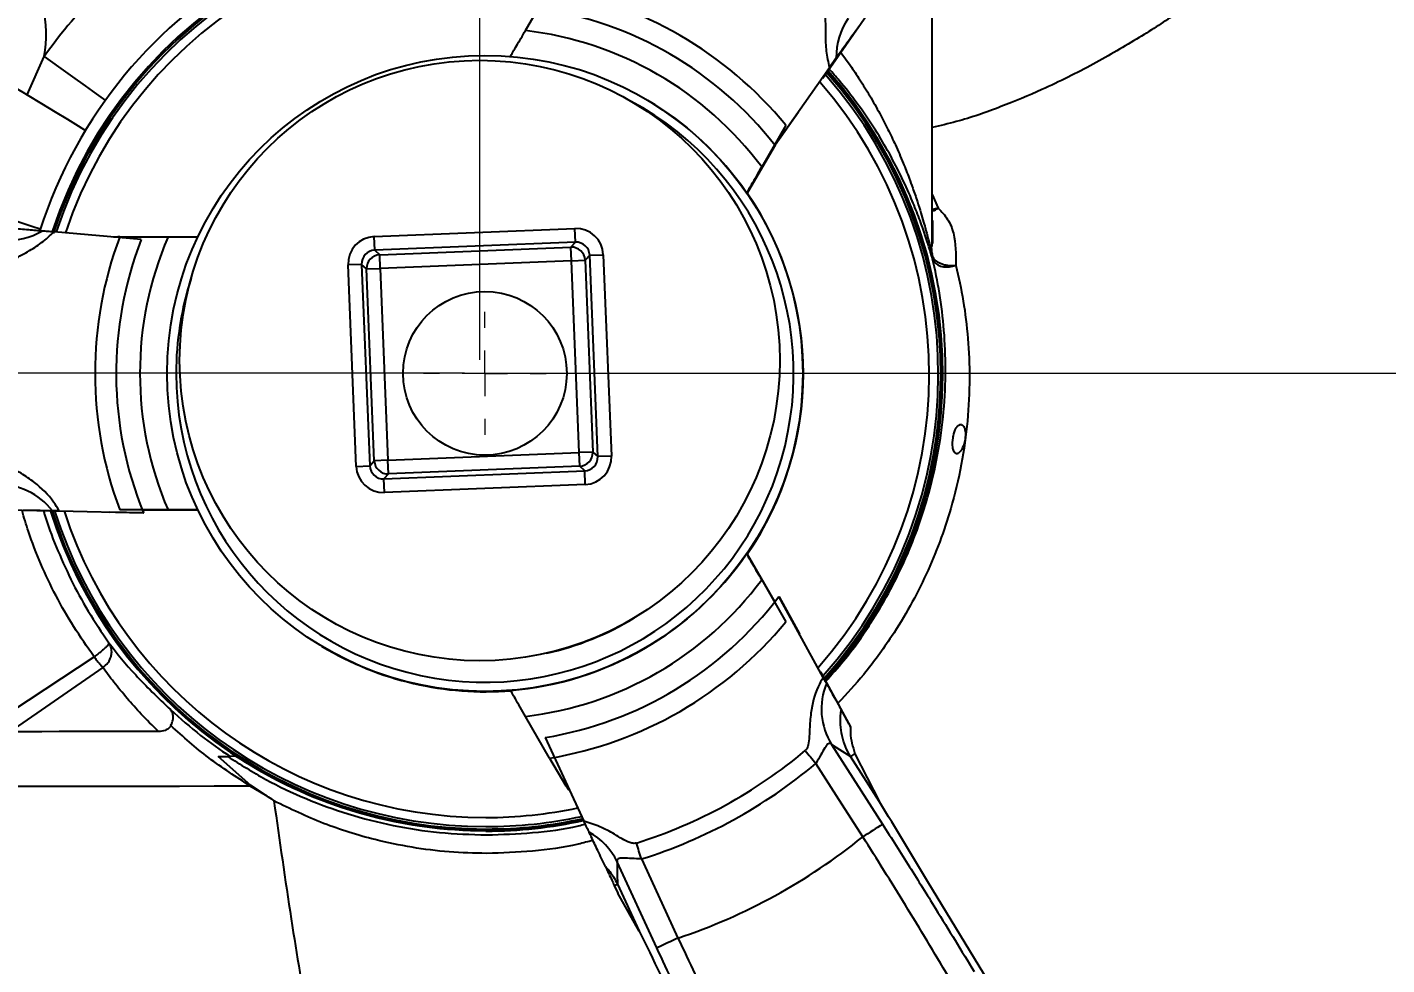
# Model space of a CAD drawing. Header units: millimetres. Extents: x 2301 to 4250, y 838 to 2217.
# Drawn here: x 2988.5 to 3138.1, y 1162.6 to 1265.6 of the extents above; entities that cross this region are included whole.
import ezdxf

# ---------------------------------------------------------------- set-up
doc = ezdxf.new("R2010")
doc.units = ezdxf.units.MM
doc.layers.add('10', color=7, linetype='Continuous', lineweight=0)
doc.layers.add('标注', color=3, linetype='Continuous', lineweight=13)
doc.styles.add('SLDTEXTSTYLE1', font='txt.shx', dxfattribs={"width": 0.7, "bigfont": 'gbcbig.shx'})
doc.styles.get("Standard").update_dxf_attribs({"font": 'arial.ttf'})
doc.dimstyles.new('AM_ISO', dxfattribs={"dimtxt": 3.5, "dimasz": 3.5, "dimexe": 1, "dimexo": 1, "dimgap": 1.5, "dimtad": 1, "dimdsep": 46, "dimtxsty": 'Standard', "dimcen": 0, "dimclrd": 256, "dimclre": 256, "dimclrt": 2, "dimadec": 0, "dimazin": 2, "dimtp": 0.1, "dimtm": 0.1, "dimtfac": 0.71, "dimtdec": 3, "dimtmove": 0, "dimatfit": 3, "dimfxl": 0, "dimlwd": -1, "dimlwe": -1, "dimarcsym": 0})
doc.dimstyles.new('SLDDIMSTYLE12$0', dxfattribs={"dimtxt": 12, "dimasz": 10, "dimexe": 0, "dimexo": 0.0625, "dimgap": 0.875, "dimtad": 1, "dimdec": 1, "dimlfac": 1.8, "dimrnd": 1e-09, "dimzin": 12, "dimdsep": 46, "dimtxsty": 'SLDTEXTSTYLE1', "dimcen": 0.09, "dimdle": 8.16, "dimclrd": 3, "dimclre": 3, "dimadec": 0, "dimazin": 3, "dimtfac": 1, "dimtdec": 1, "dimtofl": 0, "dimtmove": 0, "dimatfit": 3, "dimfxl": 0, "dimfrac": 2, "dimtolj": 1, "dimlwd": 5, "dimlwe": 5, "dimarcsym": 0})

# ---------------------------------------------------------------- blocks, each defined once
blk = doc.blocks.new('SW_CENTERMARKSYMBOL_11')
at = {"layer": '10', "color": 0}
for p, q in [((0, 1), (0, 1.35)), ((0, 0), (0, 0.5)), ((-1, 0), (-1.35, 0)), ((0, 0), (-0.5, 0)), ((0, 0), (0, -0.5)), ((0, 0), (0.5, 0)), ((1, 0), (1.35, 0)), ((0, -1), (0, -1.35))]:
    blk.add_line(p, q, dxfattribs=at)
blk = doc.blocks.new('*D70')
at = {"layer": 'Defpoints', "color": 0, "transparency": 16777216}
for p in [(2932.27, 1389.4), (2932.27, 1253.7), (3038.3, 1228.99)]:
    blk.add_point(p, dxfattribs=at)
at = {"layer": '标注', "color": 3, "linetype": 'Continuous', "lineweight": 5, "transparency": 16777216}
for p, q in [((2932.27, 1253.76), (2932.27, 1389.4)), ((3028.3, 1389.4), (2942.27, 1389.4))]:
    blk.add_line(p, q, dxfattribs=at)
at = {"layer": '标注', "color": 3, "lineweight": 5, "transparency": 16777216}
blk.add_line((3038.3, 1229.05), (3038.3, 1389.4), dxfattribs=at)
at = {"layer": '标注', "color": 3, "transparency": 16777216}
for points in [[(2942.27, 1391.07), (2942.27, 1387.74), (2932.27, 1389.4)], [(3028.3, 1391.07), (3028.3, 1387.74), (3038.3, 1389.4)]]:
    blk.add_solid(points, dxfattribs=at)
at = {"layer": '标注', "color": 0, "transparency": 16777216, "insert": (2985.29, 1395.28), "char_height": 10, "attachment_point": 5, "style": 'SLDTEXTSTYLE1'}
blk.add_mtext('\\A1;106', dxfattribs=at)
blk = doc.blocks.new('*D72')
at = {"layer": 'Defpoints', "color": 0, "transparency": 16777216}
for p in [(3189.17, 1388.71), (3189.17, 1300.49), (3038.3, 1230.39)]:
    blk.add_point(p, dxfattribs=at)
at = {"layer": '标注', "color": 3, "lineweight": 5, "transparency": 16777216}
blk.add_line((3038.3, 1230.45), (3038.3, 1388.71), dxfattribs=at)
at = {"layer": '标注', "color": 3, "linetype": 'Continuous', "lineweight": 5, "transparency": 16777216}
for p, q in [((3048.3, 1388.71), (3179.17, 1388.71)), ((3189.17, 1300.55), (3189.17, 1388.71))]:
    blk.add_line(p, q, dxfattribs=at)
at = {"layer": '标注', "color": 3, "transparency": 16777216}
for points in [[(3048.3, 1390.37), (3048.3, 1387.04), (3038.3, 1388.71)], [(3179.17, 1390.37), (3179.17, 1387.04), (3189.17, 1388.71)]]:
    blk.add_solid(points, dxfattribs=at)
at = {"layer": '标注', "color": 0, "transparency": 16777216, "insert": (3113.74, 1394.58), "char_height": 10, "attachment_point": 5, "style": 'SLDTEXTSTYLE1'}
blk.add_mtext('\\A1;150', dxfattribs=at)
blk = doc.blocks.new('*D52')
at = {"layer": 'Defpoints', "color": 0, "transparency": 16777216}
for p in [(3307.18, 1341.68), (3038.87, 1227.58), (3334.16, 1227.58)]:
    blk.add_point(p, dxfattribs=at)
at = {"layer": '标注', "color": 3, "lineweight": 5, "transparency": 16777216}
blk.add_line((3307.24, 1341.68), (3334.16, 1341.68), dxfattribs=at)
at = {"layer": '标注', "color": 3, "linetype": 'Continuous', "lineweight": 5, "transparency": 16777216}
for p, q in [((3334.16, 1331.68), (3334.16, 1237.58)), ((3038.93, 1227.58), (3334.16, 1227.58))]:
    blk.add_line(p, q, dxfattribs=at)
at = {"layer": '标注', "color": 3, "transparency": 16777216}
for points in [[(3332.5, 1331.68), (3335.83, 1331.68), (3334.16, 1341.68)], [(3332.5, 1237.58), (3335.83, 1237.58), (3334.16, 1227.58)]]:
    blk.add_solid(points, dxfattribs=at)
at = {"layer": '标注', "color": 0, "transparency": 16777216, "insert": (3328.29, 1284.63), "char_height": 10, "attachment_point": 5, "rotation": 90, "style": 'SLDTEXTSTYLE1'}
blk.add_mtext('\\A1;115', dxfattribs=at)
blk = doc.blocks.new('*D53')
at = {"layer": 'Defpoints', "color": 0, "transparency": 16777216}
for p in [(3037.62, 1227.58), (2888.7, 987.45), (3038.72, 987.45)]:
    blk.add_point(p, dxfattribs=at)
at = {"layer": '标注', "linetype": 'ByBlock', "transparency": 16777216}
for p, q in [((3036.62, 1227.58), (2887.7, 1227.58)), ((2888.7, 1224.08), (2888.7, 990.95)), ((3037.72, 987.45), (2887.7, 987.45))]:
    blk.add_line(p, q, dxfattribs=at)
at = {"layer": '标注', "transparency": 16777216}
for points in [[(2888.11, 1224.08), (2889.28, 1224.08), (2888.7, 1227.58)], [(2888.11, 990.95), (2889.28, 990.95), (2888.7, 987.45)]]:
    blk.add_solid(points, dxfattribs=at)
at = {"layer": '标注', "color": 2, "transparency": 16777216, "insert": (2878.05, 1093.9), "char_height": 8, "attachment_point": 5, "rotation": 90}
blk.add_mtext('\\A1;{\\fSimSun|b0|i0|c134|p2;\\H2.28571x;245}', dxfattribs=at)

msp = doc.modelspace()

# ---------------------------------------------------------------- linework, layer by layer
at = {"color": 7, "linetype": 'Continuous', "lineweight": 25}
for p, q in [((3043.327, 1265.258), (3045.984, 1269.861)), ((3088.067, 1241.501), (3088.067, 1269.456)), ((3081.934, 1268.435), (3076.016, 1259.987)), ((2988.535, 1258.194), (2990.397, 1262.404)), ((3078.013, 1262.837), (3079.039, 1261.447)), ((3070.756, 1252.662), (3076.752, 1261.197)), ((3056.791, 1257.584), (3056.785, 1257.588)), ((3073.343, 1256.282), (3070.787, 1252.644)), ((3073.384, 1256.257), (3073.343, 1256.282)), ((3071.965, 1254.861), (3069.308, 1250.258)), ((3070.775, 1252.651), (3067.715, 1247.375)), ((3070.787, 1252.644), (3070.756, 1252.662)), ((3067.715, 1247.375), (3067.652, 1247.413)), ((3088.067, 1247.219), (3088.708, 1245.744)), ((3088.708, 1245.744), (3088.067, 1245.569)), ((3088.095, 1244.369), (3088.099, 1241.864)), ((3001.083, 1242.283), (2991.502, 1243.137)), ((2998.706, 1242.565), (3004.021, 1242.565)), ((3026.694, 1242.609), (3048.776, 1243.494)), ((3026.754, 1241.111), (3026.694, 1242.609)), ((3048.836, 1241.996), (3048.776, 1243.494)), ((3048.836, 1241.996), (3026.754, 1241.111)), ((3026.754, 1241.111), (3027.302, 1240.606)), ((3027.302, 1240.606), (3048.33, 1241.448)), ((3048.33, 1241.448), (3048.836, 1241.996)), ((3048.39, 1239.95), (3048.33, 1241.448)), ((3088.044, 1240.672), (3087.992, 1241.501)), ((3025.316, 1239.554), (3023.818, 1239.494)), ((3025.864, 1239.048), (3025.316, 1239.554)), ((3025.316, 1239.554), (3026.203, 1217.413)), ((3027.362, 1239.108), (3027.302, 1240.606)), ((3048.39, 1239.95), (3027.362, 1239.108)), ((3048.39, 1239.95), (3049.888, 1240.01)), ((3049.235, 1218.864), (3048.39, 1239.95)), ((3050.394, 1240.559), (3049.888, 1240.01)), ((3049.888, 1240.01), (3050.733, 1218.924)), ((3050.394, 1240.559), (3051.891, 1240.619)), ((3051.281, 1218.419), (3050.394, 1240.559)), ((3051.891, 1240.619), (3052.779, 1218.479)), ((3088.103, 1240.171), (3088.044, 1240.672)), ((3024.706, 1217.353), (3023.818, 1239.494)), ((3025.864, 1239.048), (3027.362, 1239.108)), ((3026.709, 1217.962), (3025.864, 1239.048)), ((3027.362, 1239.108), (3028.207, 1218.022)), ((3090.143, 1239.302), (3090.677, 1239.441)), ((3090.677, 1239.441), (3090.149, 1239.394)), ((3028.207, 1218.022), (3049.235, 1218.864)), ((3050.733, 1218.924), (3049.235, 1218.864)), ((3049.295, 1217.367), (3049.235, 1218.864)), ((3050.733, 1218.924), (3051.281, 1218.419)), ((3024.706, 1217.353), (3026.203, 1217.413)), ((3026.203, 1217.413), (3026.709, 1217.962)), ((3028.207, 1218.022), (3026.709, 1217.962)), ((3028.267, 1216.524), (3028.207, 1218.022)), ((3049.295, 1217.367), (3028.267, 1216.524)), ((3049.843, 1216.861), (3049.295, 1217.367)), ((3052.779, 1218.479), (3051.281, 1218.419)), ((3027.761, 1215.976), (3049.843, 1216.861)), ((3028.267, 1216.524), (3027.761, 1215.976)), ((3027.821, 1214.478), (3027.761, 1215.976)), ((3049.903, 1215.363), (3049.843, 1216.861)), ((3049.903, 1215.363), (3027.821, 1214.478)), ((2992.781, 1212.392), (2986.353, 1212.542)), ((2992.053, 1212.454), (3001.323, 1212.243)), ((3001.354, 1212.225), (2997.558, 1212.311)), ((2997.558, 1212.311), (2997.598, 1212.287)), ((3004.021, 1212.565), (2998.706, 1212.565)), ((3001.225, 1212.546), (3001.354, 1212.225)), ((3007.367, 1212.533), (3001.234, 1212.526)), ((3001.323, 1212.243), (3001.354, 1212.225)), ((3067.715, 1207.691), (3067.652, 1207.728)), ((3067.715, 1207.691), (3070.713, 1202.51)), ((3069.307, 1204.872), (3071.965, 1200.269)), ((3076.064, 1194.156), (3071.2, 1203.042)), ((3071.2, 1203.042), (3071.231, 1203.023)), ((3071.231, 1203.023), (3073.466, 1198.941)), ((2997.57, 1197.877), (2997.521, 1197.95)), ((2997.521, 1197.95), (2997.528, 1197.922)), ((3073.466, 1198.941), (3073.507, 1198.916)), ((2984.865, 1189.133), (2995.895, 1196.429)), ((3020.954, 1197.561), (3021.023, 1197.519)), ((2996.852, 1195.244), (2986.617, 1188.178)), ((3075.781, 1194.771), (3079.082, 1188.732)), ((3045.984, 1185.269), (3043.327, 1189.872)), ((3045.494, 1187.54), (3049.767, 1178.338)), ((3076.994, 1186.782), (3082.602, 1178.007)), ((3079.566, 1185.767), (3082.273, 1180.486)), ((3013.136, 1182.277), (3009.525, 1185.445)), ((3011.418, 1185.503), (3010.604, 1185.449)), ((3013.292, 1184.459), (3011.418, 1185.503)), ((3011.493, 1185.503), (3011.418, 1185.503)), ((3013.255, 1184.401), (3013.26, 1184.398)), ((3045.984, 1185.269), (3047.788, 1182.228)), ((3082.273, 1180.486), (3079.088, 1185.47)), ((3014.739, 1181.22), (3013.062, 1182.187)), ((3013.136, 1182.277), (3013.1, 1182.201)), ((3014.739, 1181.22), (3013.136, 1182.277)), ((3057.781, 1164.419), (3053.411, 1173.871)), ((3053.1, 1171.266), (3053.478, 1170.452)), ((3053.444, 1171.431), (3055.831, 1166.269)), ((3055.831, 1166.269), (3053.478, 1170.452))]:
    msp.add_line(p, q, dxfattribs=at)
at = {"color": 7, "linetype": 'Continuous', "lineweight": 25, "flags": 128}
for points in [[(2990.397, 1262.404), (2991.982, 1261.268), (2993.505, 1260.176), (2994.907, 1259.17), (2996.135, 1258.29), (2997.134, 1257.573)], [(2986.179, 1259.627), (2986.222, 1259.601), (2986.352, 1259.522), (2986.565, 1259.392), (2986.855, 1259.216), (2987.209, 1259.001), (2987.618, 1258.752), (2988.065, 1258.48), (2988.535, 1258.194)], [(2988.535, 1258.194), (2990.104, 1257.24), (2991.595, 1256.333), (2992.955, 1255.506), (2994.138, 1254.787), (2994.959, 1254.287)], [(2982.824, 1245.805), (2984.569, 1245.232), (2986.226, 1244.688), (2987.739, 1244.191), (2989.054, 1243.76), (2989.976, 1243.458)], [(3002.971, 1188.209), (3000.624, 1188.205), (2998.354, 1188.202), (2996.167, 1188.198), (2994.066, 1188.195), (2992.057, 1188.191), (2990.144, 1188.187), (2988.329, 1188.183), (2986.617, 1188.178)], [(3074.095, 1186.102), (3074.24, 1185.929), (3074.386, 1185.755), (3074.533, 1185.58), (3074.68, 1185.404), (3074.828, 1185.228), (3074.977, 1185.051), (3075.126, 1184.873), (3075.274, 1184.696)], [(3079.088, 1185.47), (3077.915, 1186.204), (3076.994, 1186.782)], [(3080.431, 1176.628), (3077.543, 1181.146), (3075.274, 1184.696)], [(3013.062, 1182.187), (3009.101, 1182.183), (3005.281, 1182.179), (3001.621, 1182.175), (2998.137, 1182.17), (2994.847, 1182.164), (2991.766, 1182.158), (2988.907, 1182.152), (2986.285, 1182.145)], [(3053.411, 1173.871), (3053.43, 1172.504), (3053.444, 1171.431)], [(3056.087, 1174.192), (3058.338, 1169.325), (3060.105, 1165.501)]]:
    msp.add_lwpolyline(points, dxfattribs=at)
at = {"color": 7, "linetype": 'Continuous', "lineweight": 25}
for centre, radius in [((3038.869, 1227.574), 34.954), ((3038.298, 1228.986), 33), ((3038.866, 1227.576), 9)]:
    msp.add_circle(centre, radius, dxfattribs=at)
for centre, radius, start, end in [((3039.286, 1227.326), 51.882, 77.08715, 162.07507), ((3038.985, 1227.505), 50.2, 77.22199, 161.74758), ((3038.985, 1227.505), 50.02, 77.24621, 162.01837), ((3038.97, 1227.514), 49.763, 77.30576, 161.72655), ((3039.569, 1227.156), 60.5, 125.8304, 144.36643), ((3038.964, 1227.518), 48.766, 77.69329, 161.45512), ((3038.885, 1227.565), 42.887, 39.52797, 80.47204), ((2977.625, 1264.829), 13, 349.24724, 13.535), ((3038.885, 1227.565), 40.566, 38.21908, 81.59012), ((3084.822, 1262.412), 7.313, 145.34206, 181.22487), ((3038.885, 1227.565), 37.954, 36.72063, 83.27938), ((3038.984, 1227.506), 50.02, 318.09952, 41.44537), ((3038.984, 1227.506), 50.2, 317.95983, 41.47557), ((3038.989, 1227.503), 50.2, 317.95634, 41.48208), ((3038.989, 1227.503), 50.241, 317.98583, 41.52012), ((3038.964, 1227.518), 48.766, 318.57938, 41.03573), ((3038.969, 1227.515), 49.763, 318.2127, 41.34638), ((3038.866, 1227.576), 33.954, 180.00028, 61.82983), ((3038.876, 1227.571), 34.954, 34.58735, 59.16637), ((3038.939, 1227.533), 34.954, 325.41243, 34.58723), ((2986.428, 1249.501), 7.312, 265.29902, 301.19677), ((3038.885, 1227.565), 42.888, 159.52799, 200.47167), ((3038.885, 1227.565), 37.954, 156.72068, 203.27899), ((3038.885, 1227.565), 40.567, 158.72661, 202.19027), ((3048.388, 1239.948), 1.501, 2.37679, 92.21341), ((3027.364, 1239.106), 1.501, 92.37679, 182.21341), ((3038.866, 1227.576), 33.954, 162.04289, 179.99982), ((3049.233, 1218.866), 1.501, 272.37679, 2.21341), ((3028.209, 1218.024), 1.501, 182.37679, 272.21341), ((2985.475, 1207.993), 7.347, 37.49528, 92.00424), ((3038.984, 1227.505), 50.199, 197.48533, 270.00018), ((3038.984, 1227.505), 50.02, 197.61353, 270.00018), ((3038.969, 1227.514), 49.762, 197.72653, 270.00018), ((3038.964, 1227.517), 48.765, 198.13174, 270.00018), ((3038.875, 1227.571), 34.954, 274.58775, 325.41258), ((3038.885, 1227.565), 37.954, 276.72102, 323.27931), ((3038.885, 1227.565), 40.567, 279.37669, 322.80549), ((3038.866, 1227.576), 31.5, 282.46702, 301.38033), ((3038.885, 1227.565), 42.888, 279.52833, 320.472), ((3038.939, 1227.532), 34.954, 239.16639, 274.58771), ((3083.221, 1190.672), 7.342, 157.47747, 211.996), ((3039.34, 1227.557), 54.097, 287.42223, 309.97557), ((3066.559, 1206.199), 24.221, 301.14858, 302.48147), ((3038.989, 1227.502), 50.199, 239.16639, 270.00018), ((3039.341, 1227.557), 55.931, 287.42223, 309.97557), ((3038.964, 1227.517), 48.765, 270.00017, 281.97499), ((3038.969, 1227.514), 49.763, 270.00017, 282.23455), ((3038.984, 1227.505), 50.02, 270.00017, 282.36304), ((3038.984, 1227.505), 50.2, 270.00017, 282.33486), ((3038.989, 1227.502), 50.2, 270.00017, 282.33124), ((3038.989, 1227.502), 50.241, 270.00017, 282.34169), ((3046.808, 1170.75), 7.304, 25.2993, 61.21406), ((3202.551, 986.728), 225.777, 122.09138, 122.74415), ((260.609, 296.983), 2929.879, 17.421619, 17.457502), ((3039.341, 1227.557), 65.438, 288.50052, 308.89718), ((3046.424, 1185.6), 15.813, 294.97237, 296.35447), ((3160.914, 945.946), 241.592, 114.66231, 115.27021)]:
    msp.add_arc(centre, radius, start, end, dxfattribs=at)
for centre, major_axis, ratio, start_param, end_param in [((3026.818, 1239.61), (2.207, -2.037), 0.9987828, 2.3568035, 3.9263818), ((3048.892, 1240.495), (-2.037, -2.207), 0.9987828, 2.3568035, 3.9263818), ((3026.818, 1239.61), (1.106, -1.021), 0.9963586, 2.3568035, 3.9263818), ((3048.892, 1240.495), (1.021, 1.106), 0.9963586, 5.4983961, 7.0679745), ((3027.705, 1217.477), (2.037, 2.207), 0.9987828, 2.3568035, 3.9263818), ((3027.705, 1217.477), (1.021, 1.106), 0.9963586, 2.3568035, 3.9263818), ((3049.779, 1218.362), (1.106, -1.021), 0.9963586, 5.4983961, 7.0679745), ((3049.779, 1218.362), (-2.207, 2.037), 0.9987828, 2.3568035, 3.9263818)]:
    msp.add_ellipse(centre, major_axis=major_axis, ratio=ratio, start_param=start_param, end_param=end_param, dxfattribs=at)
for points, knots in [([(3190.842, 1224.152), (3190.861, 1225.402), (3190.915, 1228.96), (3190.758, 1234.825), (3190.274, 1241.73), (3189.471, 1248.606), (3188.356, 1255.438), (3186.93, 1262.212), (3185.196, 1268.914), (3183.159, 1275.53), (3180.822, 1282.046), (3178.189, 1288.449), (3175.268, 1294.724), (3172.063, 1300.86), (3168.581, 1306.844), (3164.83, 1312.662), (3160.817, 1318.303), (3156.551, 1323.755), (3152.041, 1329.006), (3147.296, 1334.047), (3142.326, 1338.865), (3137.141, 1343.452), (3131.752, 1347.797), (3126.17, 1351.892), (3120.408, 1355.728), (3114.476, 1359.297), (3108.388, 1362.591), (3102.155, 1365.604), (3095.792, 1368.33), (3089.311, 1370.763), (3082.725, 1372.897), (3076.049, 1374.728), (3069.297, 1376.253), (3062.482, 1377.468), (3055.618, 1378.371), (3048.721, 1378.96), (3041.804, 1379.233), (3034.881, 1379.191), (3027.968, 1378.832), (3021.078, 1378.159), (3014.227, 1377.172), (3007.427, 1375.873), (3000.694, 1374.265), (2994.041, 1372.351), (2987.482, 1370.137), (2981.031, 1367.625), (2974.702, 1364.821), (2968.507, 1361.731), (2962.46, 1358.362), (2956.572, 1354.72), (2950.857, 1350.814), (2945.327, 1346.651), (2939.991, 1342.24), (2934.863, 1337.59), (2929.953, 1332.71), (2925.27, 1327.612), (2920.824, 1322.305), (2916.626, 1316.801), (2912.682, 1311.111), (2909.003, 1305.248), (2905.595, 1299.222), (2902.466, 1293.047), (2899.622, 1286.736), (2897.068, 1280.301), (2894.811, 1273.757), (2892.855, 1267.117), (2891.204, 1260.394), (2889.861, 1253.603), (2888.83, 1246.757), (2888.112, 1239.872), (2887.71, 1232.961), (2887.623, 1226.039), (2887.852, 1219.12), (2888.396, 1212.219), (2889.255, 1205.35), (2890.426, 1198.527), (2891.908, 1191.765), (2893.696, 1185.078), (2895.788, 1178.479), (2898.179, 1171.982), (2900.863, 1165.601), (2903.836, 1159.35), (2907.092, 1153.24), (2910.622, 1147.286), (2914.421, 1141.499), (2918.48, 1135.891), (2922.791, 1130.474), (2927.344, 1125.26), (2932.13, 1120.259), (2937.14, 1115.481), (2942.363, 1110.937), (2947.787, 1106.636), (2953.402, 1102.587), (2959.196, 1098.799), (2965.157, 1095.279), (2971.272, 1092.035), (2977.529, 1089.073), (2983.914, 1086.399), (2990.415, 1084.02), (2997.018, 1081.94), (3003.709, 1080.164), (3010.473, 1078.694), (3017.298, 1077.535), (3024.169, 1076.689), (3031.071, 1076.157), (3037.99, 1075.94), (3044.912, 1076.04), (3051.822, 1076.455), (3058.706, 1077.185), (3065.549, 1078.228), (3072.338, 1079.583), (3079.058, 1081.246), (3085.695, 1083.214), (3092.235, 1085.483), (3098.665, 1088.048), (3104.971, 1090.903), (3111.14, 1094.044), (3117.16, 1097.463), (3123.017, 1101.152), (3128.7, 1105.106), (3134.196, 1109.314), (3139.495, 1113.769), (3144.585, 1118.461), (3149.455, 1123.381), (3154.096, 1128.517), (3158.498, 1133.86), (3162.651, 1139.399), (3166.547, 1145.121), (3170.178, 1151.014), (3173.537, 1157.068), (3176.615, 1163.268), (3179.408, 1169.603), (3181.908, 1176.058), (3184.111, 1182.621), (3186.013, 1189.277), (3187.609, 1196.013), (3188.895, 1202.815), (3189.87, 1209.669), (3190.519, 1216.439), (3190.77, 1221.273), (3190.833, 1223.805), (3190.842, 1224.152)], [0, 0, 0, 0, 0.00394, 0.0112049, 0.0184702, 0.0257355, 0.0330008, 0.0402662, 0.0475315, 0.0547968, 0.0620622, 0.0693275, 0.0765928, 0.0838581, 0.0911235, 0.0983888, 0.1056541, 0.1129194, 0.1201848, 0.1274501, 0.1347154, 0.1419807, 0.1492461, 0.1565114, 0.1637767, 0.171042, 0.1783074, 0.1855727, 0.192838, 0.2001033, 0.2073687, 0.214634, 0.2218993, 0.2291646, 0.2364299, 0.2436953, 0.2509606, 0.2582259, 0.2654913, 0.2727566, 0.2800219, 0.2872872, 0.2945526, 0.3018179, 0.3090832, 0.3163485, 0.3236139, 0.3308792, 0.3381445, 0.3454098, 0.3526752, 0.3599405, 0.3672058, 0.3744712, 0.3817365, 0.3890018, 0.3962671, 0.4035325, 0.4107978, 0.4180631, 0.4253284, 0.4325938, 0.4398591, 0.4471244, 0.4543898, 0.4616551, 0.4689204, 0.4761857, 0.4834511, 0.4907164, 0.4979817, 0.5052471, 0.5125124, 0.5197777, 0.527043, 0.5343084, 0.5415737, 0.548839, 0.5561043, 0.5633697, 0.570635, 0.5779003, 0.5851657, 0.592431, 0.5996963, 0.6069616, 0.614227, 0.6214923, 0.6287576, 0.6360229, 0.6432883, 0.6505536, 0.6578189, 0.6650842, 0.6723496, 0.6796149, 0.6868802, 0.6941455, 0.7014109, 0.7086762, 0.7159415, 0.7232068, 0.7304721, 0.7377375, 0.7450028, 0.7522681, 0.7595334, 0.7667988, 0.7740641, 0.7813294, 0.7885948, 0.7958601, 0.8031254, 0.8103907, 0.8176561, 0.8249214, 0.8321867, 0.839452, 0.8467174, 0.8539827, 0.861248, 0.8685133, 0.8757787, 0.883044, 0.8903093, 0.8975747, 0.90484, 0.9121053, 0.9193706, 0.926636, 0.9339013, 0.9411666, 0.948432, 0.9556973, 0.9629626, 0.9702279, 0.9774933, 0.9847586, 0.9920239, 0.9989071, 1, 1, 1, 1]), ([(2907.147, 1248.664), (2907.167, 1248.813), (2907.481, 1251.109), (2908.379, 1255.508), (2909.863, 1261.838), (2911.686, 1268.082), (2913.801, 1274.231), (2916.215, 1280.271), (2918.919, 1286.186), (2921.907, 1291.963), (2925.172, 1297.588), (2928.707, 1303.047), (2932.502, 1308.329), (2936.55, 1313.42), (2940.84, 1318.308), (2945.362, 1322.982), (2950.106, 1327.431), (2955.061, 1331.644), (2960.214, 1335.612), (2965.554, 1339.325), (2971.068, 1342.774), (2976.743, 1345.951), (2982.566, 1348.848), (2988.522, 1351.46), (2994.598, 1353.779), (3000.78, 1355.8), (3007.053, 1357.518), (3013.402, 1358.93), (3019.811, 1360.032), (3026.267, 1360.821), (3032.754, 1361.295), (3039.255, 1361.454), (3045.757, 1361.297), (3052.244, 1360.825), (3058.7, 1360.037), (3065.11, 1358.938), (3071.459, 1357.527), (3077.733, 1355.814), (3083.91, 1353.782), (3088.91, 1351.921), (3091.8, 1350.632), (3092.711, 1350.226)], [0, 0, 0, 0, 0.0018477, 0.0284935, 0.0551393, 0.0817852, 0.108431, 0.1350768, 0.1617227, 0.1883685, 0.2150143, 0.2416602, 0.268306, 0.2949518, 0.3215976, 0.3482435, 0.3748893, 0.4015351, 0.428181, 0.4548268, 0.4814726, 0.5081185, 0.5347643, 0.5614101, 0.588056, 0.6147018, 0.6413476, 0.6679935, 0.6946393, 0.7212852, 0.747931, 0.7745768, 0.8012227, 0.8278685, 0.8545144, 0.8811602, 0.9078061, 0.9344519, 0.9610978, 0.9877436, 1, 1, 1, 1]), ([(3123.585, 1331.492), (3125.197, 1330.15), (3128.475, 1327.421), (3133.157, 1323.006), (3137.684, 1318.337), (3141.975, 1313.449), (3146.024, 1308.36), (3149.82, 1303.079), (3153.356, 1297.621), (3156.623, 1291.997), (3159.613, 1286.221), (3162.318, 1280.306), (3164.733, 1274.268), (3166.852, 1268.119), (3168.67, 1261.874), (3170.182, 1255.549), (3171.385, 1249.157), (3172.278, 1242.715), (3172.851, 1236.237), (3173.11, 1230.177), (3173.066, 1226.283), (3173.046, 1224.556)], [0, 0, 0, 0, 0.05157585, 0.10486723, 0.15815862, 0.21145, 0.26474139, 0.31803277, 0.37132415, 0.42461553, 0.47790691, 0.53119829, 0.58448966, 0.63778104, 0.69107241, 0.74436378, 0.79765515, 0.85094651, 0.90423788, 0.95752924, 1, 1, 1, 1]), ([(3125.671, 1276.938), (3125.647, 1276.732), (3125.595, 1276.282), (3124.753, 1275.158), (3123.323, 1273.668), (3121.251, 1271.836), (3118.481, 1269.645), (3115.019, 1267.159), (3110.759, 1264.388), (3105.796, 1261.509), (3100.641, 1258.923), (3095.55, 1256.812), (3091.457, 1255.372), (3088.946, 1254.805), (3088.067, 1254.606)], [0, 0, 0, 0, 0.0624345, 0.136717, 0.2127937, 0.2946683, 0.3783473, 0.4726737, 0.5691795, 0.6746854, 0.7833523, 0.8654334, 0.952926, 1, 1, 1, 1]), ([(3075.942, 1267.392), (3076.005, 1267.318), (3076.163, 1267.132), (3076.371, 1266.249), (3076.284, 1264.853), (3076.358, 1262.985), (3076.621, 1261.792), (3076.752, 1261.197)], [0, 0, 0, 0, 0.0455975, 0.1148628, 0.420114, 0.7104691, 1, 1, 1, 1]), ([(3041.671, 1262.413), (3041.688, 1262.44), (3041.722, 1262.494), (3041.971, 1262.919), (3042.342, 1263.556), (3042.812, 1264.367), (3043.158, 1264.967), (3043.327, 1265.258)], [0, 0, 0, 0, 0.190511, 0.3807243, 0.5789225, 0.7952783, 1, 1, 1, 1]), ([(3079.951, 1265.623), (3079.561, 1265.082), (3078.779, 1264), (3078.034, 1262.975), (3077.621, 1262.408), (3077.511, 1262.256)], [0, 0, 0, 0, 0.42207039, 0.84506909, 1, 1, 1, 1]), ([(3077.511, 1262.256), (3077.411, 1262.118), (3077.211, 1261.84), (3076.906, 1261.412), (3076.752, 1261.197)], [0, 0, 0, 0, 0.4945129, 1, 1, 1, 1]), ([(3088.103, 1240.171), (3088.069, 1240.275), (3088.015, 1240.438), (3087.886, 1240.866), (3087.659, 1241.608), (3087.234, 1242.945), (3086.562, 1244.83), (3085.697, 1246.987), (3084.592, 1249.408), (3083.205, 1252.04), (3081.618, 1254.674), (3079.838, 1257.25), (3078.192, 1259.393), (3077.108, 1260.597), (3076.735, 1261.012)], [0, 0, 0, 0, 0.0405955, 0.06350625, 0.08859637, 0.17692219, 0.26456111, 0.35240572, 0.46837223, 0.58660697, 0.70168372, 0.82065439, 0.93822535, 1, 1, 1, 1]), ([(3079.039, 1261.447), (3079.398, 1260.918), (3080.147, 1259.814), (3081.235, 1258.042), (3082.265, 1256.219), (3083.196, 1254.413), (3084.058, 1252.594), (3084.833, 1250.801), (3085.455, 1249.22), (3085.973, 1247.801), (3086.407, 1246.53), (3086.799, 1245.283), (3087.105, 1244.247), (3087.348, 1243.377), (3087.548, 1242.626), (3087.712, 1241.99), (3087.855, 1241.417), (3087.975, 1240.929), (3088.022, 1240.753), (3088.044, 1240.672)], [0, 0, 0, 0, 0.0765984, 0.1599741, 0.2501912, 0.3304319, 0.4085786, 0.4987785, 0.5745455, 0.6236883, 0.6921999, 0.7487709, 0.796237, 0.8379203, 0.8738884, 0.9076587, 0.9368077, 0.9711203, 1, 1, 1, 1]), ([(3069.308, 1250.258), (3069.109, 1249.915), (3068.712, 1249.228), (3068.187, 1248.323), (3067.815, 1247.684), (3067.666, 1247.434), (3067.655, 1247.417), (3067.652, 1247.413)], [0, 0, 0, 0, 0.2409734, 0.4822257, 0.713676, 0.9238009, 1, 1, 1, 1]), ([(3088.067, 1245.426), (3088.085, 1245.429), (3088.301, 1245.464), (3088.513, 1245.61), (3088.708, 1245.744)], [0, 0, 0, 0, 0.0813139, 1, 1, 1, 1]), ([(3088.708, 1245.744), (3089.088, 1245.35), (3089.847, 1244.56), (3090.654, 1242.496), (3090.668, 1240.661), (3090.677, 1239.441)], [0, 0, 0, 0, 0.2501139, 0.5010858, 1, 1, 1, 1]), ([(2986.131, 1243.584), (2986.787, 1243.529), (2988.101, 1243.419), (2989.344, 1243.318), (2990.031, 1243.262), (2990.215, 1243.247)], [0, 0, 0, 0, 0.4220704, 0.8450691, 1, 1, 1, 1]), ([(2986.543, 1239.337), (2986.575, 1239.429), (2986.657, 1239.659), (2987.318, 1240.281), (2988.57, 1240.903), (2990.151, 1241.901), (2991.052, 1242.725), (2991.502, 1243.137)], [0, 0, 0, 0, 0.0455975, 0.1148628, 0.420114, 0.7104691, 1, 1, 1, 1]), ([(2990.215, 1243.247), (2990.383, 1243.232), (2990.721, 1243.204), (2991.24, 1243.159), (2991.502, 1243.137)], [0, 0, 0, 0, 0.49451285, 1, 1, 1, 1]), ([(2998.706, 1242.565), (2998.684, 1242.565), (2998.455, 1242.562), (2998.227, 1242.559), (2998.02, 1242.556)], [0, 0, 0, 0, 0.0949865, 1, 1, 1, 1]), ([(3004.021, 1242.565), (3004.417, 1242.565), (3005.211, 1242.565), (3006.255, 1242.566), (3006.992, 1242.568), (3007.28, 1242.569), (3007.299, 1242.57), (3007.304, 1242.57)], [0, 0, 0, 0, 0.2409734, 0.4822257, 0.713676, 0.9238009, 1, 1, 1, 1]), ([(3076.349, 1193.733), (3077.025, 1194.477), (3078.816, 1196.448), (3081.104, 1199.72), (3083.281, 1203.359), (3084.99, 1206.798), (3086.434, 1210.335), (3087.722, 1214.312), (3088.743, 1218.694), (3089.387, 1223.423), (3089.592, 1228.004), (3089.406, 1232.355), (3088.913, 1236.444), (3088.374, 1238.926), (3088.103, 1240.171)], [0, 0, 0, 0, 0.0564033, 0.1495072, 0.2197247, 0.2897143, 0.360566, 0.4310682, 0.523878, 0.6180003, 0.7143825, 0.8088835, 0.9041273, 1, 1, 1, 1]), ([(3090.149, 1239.394), (3089.897, 1239.412), (3089.514, 1239.437), (3089.035, 1239.595), (3088.71, 1239.755), (3088.429, 1239.96), (3088.149, 1240.257), (3088.085, 1240.512), (3088.044, 1240.672)], [0, 0, 0, 0, 0.2394596, 0.3629631, 0.5000022, 0.6202009, 0.7605404, 1, 1, 1, 1]), ([(3088.103, 1240.171), (3088.169, 1240.025), (3088.305, 1239.722), (3088.799, 1239.405), (3089.441, 1239.238), (3089.914, 1239.281), (3090.143, 1239.302)], [0, 0, 0, 0, 0.2417897, 0.5, 0.7582103, 1, 1, 1, 1]), ([(3090.677, 1239.441), (3090.961, 1238.157), (3091.525, 1235.615), (3092.034, 1231.446), (3092.224, 1227.034), (3092.011, 1222.384), (3091.34, 1217.563), (3090.276, 1213.096), (3088.937, 1209.057), (3087.444, 1205.473), (3085.673, 1201.98), (3083.41, 1198.267), (3080.78, 1194.625), (3078.648, 1192.343), (3077.677, 1191.303)], [0, 0, 0, 0, 0.0938333, 0.1857714, 0.2769794, 0.3705614, 0.4625287, 0.5541047, 0.6231809, 0.6920567, 0.7611624, 0.8309332, 0.9229323, 1, 1, 1, 1]), ([(3173.046, 1224.556), (3173.013, 1223.452), (3172.914, 1220.183), (3172.514, 1214.757), (3171.736, 1208.3), (3170.642, 1201.889), (3169.238, 1195.538), (3167.528, 1189.263), (3165.514, 1183.079), (3163.203, 1177), (3160.599, 1171.04), (3157.709, 1165.213), (3154.539, 1159.534), (3151.097, 1154.016), (3147.391, 1148.671), (3143.43, 1143.513), (3139.223, 1138.553), (3134.78, 1133.804), (3130.114, 1129.272), (3125.22, 1124.991), (3121.43, 1121.899), (3119.216, 1120.319), (3118.766, 1119.997)], [0, 0, 0, 0, 0.0271509, 0.0804393, 0.1337317, 0.187024, 0.2403163, 0.2936087, 0.346901, 0.4001933, 0.4534856, 0.506778, 0.5600703, 0.6133626, 0.6666549, 0.7199473, 0.7732396, 0.8265319, 0.8798242, 0.9331166, 0.9864089, 1, 1, 1, 1]), ([(3090.348, 1220.485), (3090.312, 1220.137), (3090.263, 1219.654), (3090.386, 1219.091), (3090.507, 1218.872), (3090.614, 1218.778), (3090.709, 1218.74), (3090.816, 1218.74), (3090.945, 1218.786), (3091.133, 1218.935), (3091.414, 1219.344), (3091.583, 1219.841), (3091.716, 1220.522), (3091.739, 1221.107), (3091.608, 1221.628), (3091.444, 1221.844), (3091.344, 1221.919), (3091.245, 1221.952), (3091.143, 1221.953), (3091.023, 1221.916), (3090.858, 1221.8), (3090.577, 1221.42), (3090.428, 1220.946), (3090.361, 1220.56), (3090.348, 1220.485)], [0, 0, 0, 0, 0.1394313, 0.1933664, 0.2204282, 0.233422, 0.2465313, 0.2580321, 0.2728461, 0.2973257, 0.3477453, 0.4615995, 0.5001638, 0.6264349, 0.7000412, 0.7218895, 0.7369384, 0.7487219, 0.7605435, 0.7744471, 0.7962801, 0.8402414, 0.9693107, 1, 1, 1, 1]), ([(2992.053, 1212.454), (2991.854, 1212.785), (2991.14, 1213.979), (2989.687, 1215.378), (2988.071, 1216.468), (2987.024, 1217.12), (2986.41, 1217.57), (2986.125, 1217.949), (2986.079, 1218.121), (2986.062, 1218.186)], [0, 0, 0, 0, 0.13772, 0.4960856, 0.7059806, 0.8342591, 0.9369967, 0.9760494, 1, 1, 1, 1]), ([(3087.082, 1102.644), (3086.739, 1102.505), (3084.387, 1101.553), (3079.916, 1100.073), (3073.682, 1098.228), (3067.356, 1096.715), (3060.966, 1095.504), (3054.524, 1094.606), (3048.047, 1094.023), (3041.548, 1093.754), (3035.045, 1093.802), (3028.551, 1094.165), (3022.083, 1094.843), (3015.655, 1095.835), (3009.283, 1097.137), (3002.982, 1098.748), (2996.767, 1100.663), (2990.651, 1102.877), (2984.651, 1105.386), (2978.78, 1108.184), (2973.051, 1111.263), (2967.479, 1114.617), (2962.076, 1118.237), (2956.855, 1122.116), (2951.829, 1126.244), (2947.01, 1130.611), (2942.408, 1135.207), (2938.035, 1140.021), (2933.901, 1145.042), (2930.015, 1150.257), (2926.388, 1155.656), (2923.027, 1161.224), (2919.94, 1166.948), (2917.136, 1172.816), (2914.619, 1178.814), (2912.397, 1184.926), (2910.475, 1191.139), (2908.852, 1197.438), (2907.558, 1203.81), (2906.723, 1208.855), (2906.429, 1211.783), (2906.352, 1212.554)], [0, 0, 0, 0, 0.0045508, 0.0311973, 0.0578437, 0.0844902, 0.1111367, 0.1377831, 0.1644296, 0.1910761, 0.2177225, 0.244369, 0.2710155, 0.2976619, 0.3243084, 0.3509549, 0.3776013, 0.4042478, 0.4308943, 0.4575408, 0.4841872, 0.5108337, 0.5374802, 0.5641266, 0.5907731, 0.6174196, 0.6440661, 0.6707125, 0.697359, 0.7240055, 0.750652, 0.7772984, 0.8039449, 0.8305914, 0.8572378, 0.8838843, 0.9105308, 0.9371772, 0.9638237, 0.9904702, 1, 1, 1, 1]), ([(2995.895, 1196.429), (2995.129, 1197.519), (2993.597, 1199.698), (2991.653, 1203.133), (2989.992, 1206.643), (2988.754, 1209.796), (2988.191, 1211.736), (2987.968, 1212.505)], [0, 0, 0, 0, 0.2132089, 0.4262619, 0.6406117, 0.8576845, 1, 1, 1, 1]), ([(2991.304, 1212.465), (2990.43, 1212.476), (2989.408, 1212.489), (2988.243, 1212.506), (2988.075, 1212.508)], [0, 0, 0, 0, 0.8556334, 1, 1, 1, 1]), ([(2990.337, 1212.449), (2990.372, 1212.315), (2990.717, 1211.027), (2991.711, 1208.488), (2993.282, 1204.936), (2995.205, 1201.377), (2996.741, 1199.105), (2997.521, 1197.95)], [0, 0, 0, 0, 0.02794, 0.2681831, 0.5114743, 0.7517807, 1, 1, 1, 1]), ([(2992.053, 1212.454), (2991.832, 1212.457), (2991.553, 1212.462), (2991.348, 1212.464), (2991.304, 1212.465)], [0, 0, 0, 0, 0.7895012, 1, 1, 1, 1]), ([(3007.304, 1212.571), (3007.272, 1212.57), (3007.21, 1212.569), (3006.721, 1212.567), (3005.986, 1212.566), (3005.05, 1212.565), (3004.357, 1212.565), (3004.021, 1212.565)], [0, 0, 0, 0, 0.190511, 0.3807243, 0.5789225, 0.7952783, 1, 1, 1, 1]), ([(3067.652, 1207.728), (3067.669, 1207.7), (3067.703, 1207.643), (3067.952, 1207.215), (3068.322, 1206.576), (3068.792, 1205.763), (3069.139, 1205.163), (3069.307, 1204.872)], [0, 0, 0, 0, 0.190511, 0.3807243, 0.5789225, 0.7952783, 1, 1, 1, 1]), ([(2997.528, 1197.922), (2997.507, 1197.861), (2997.476, 1197.771), (2997.28, 1197.55), (2997.081, 1197.356), (2996.811, 1197.119), (2996.591, 1196.941), (2996.411, 1196.802), (2996.214, 1196.654), (2996.033, 1196.526), (2995.895, 1196.429)], [0, 0, 0, 0, 0.2392491, 0.3497025, 0.4995052, 0.6145318, 0.759774, 0.789178, 0.8390783, 1, 1, 1, 1]), ([(2996.852, 1195.244), (2997.051, 1195.401), (2997.37, 1195.653), (2997.636, 1196.103), (2997.783, 1196.497), (2997.836, 1196.871), (2997.812, 1197.364), (2997.669, 1197.667), (2997.57, 1197.877)], [0, 0, 0, 0, 0.2394713, 0.3850071, 0.5000116, 0.6531347, 0.7605287, 1, 1, 1, 1]), ([(2997.521, 1197.95), (2998.43, 1196.795), (3000.247, 1194.483), (3002.939, 1191.905), (3004.285, 1190.616)], [0, 0, 0, 0, 0.4997965, 1, 1, 1, 1]), ([(2995.895, 1196.429), (2995.986, 1196.303), (2996.176, 1196.04), (2996.428, 1195.717), (2996.67, 1195.428), (2996.785, 1195.311), (2996.852, 1195.244)], [0, 0, 0, 0, 0.2387593, 0.500048, 0.7092291, 1, 1, 1, 1]), ([(3002.971, 1188.209), (3002.322, 1188.851), (3001.083, 1190.078), (2999.471, 1191.896), (2998.054, 1193.618), (2997.244, 1194.714), (2996.852, 1195.244)], [0, 0, 0, 0, 0.2616508, 0.4990738, 0.7578562, 1, 1, 1, 1]), ([(3076.064, 1194.156), (3075.876, 1193.819), (3075.2, 1192.603), (3074.714, 1190.646), (3074.579, 1188.701), (3074.537, 1187.468), (3074.455, 1186.712), (3074.269, 1186.275), (3074.143, 1186.15), (3074.095, 1186.102)], [0, 0, 0, 0, 0.13772, 0.4960856, 0.7059806, 0.8342591, 0.9369967, 0.9760494, 1, 1, 1, 1]), ([(3076.064, 1194.156), (3076.174, 1193.959), (3076.313, 1193.709), (3076.417, 1193.524), (3076.439, 1193.485)], [0, 0, 0, 0, 0.7895012, 1, 1, 1, 1]), ([(3076.439, 1193.485), (3076.881, 1192.695), (3077.398, 1191.772), (3077.984, 1190.724), (3078.068, 1190.573)], [0, 0, 0, 0, 0.8556334, 1, 1, 1, 1]), ([(3043.327, 1189.872), (3043.128, 1190.215), (3042.731, 1190.903), (3042.206, 1191.81), (3041.834, 1192.452), (3041.686, 1192.705), (3041.674, 1192.724), (3041.671, 1192.728)], [0, 0, 0, 0, 0.2409734, 0.4822257, 0.713676, 0.9238009, 1, 1, 1, 1]), ([(3004.285, 1190.616), (3005.369, 1189.65), (3007.433, 1187.811), (3009.752, 1186.209), (3010.853, 1185.449)], [0, 0, 0, 0, 0.5253808, 1, 1, 1, 1]), ([(3004.333, 1188.85), (3004.405, 1189.01), (3004.56, 1189.354), (3004.612, 1189.855), (3004.532, 1190.305), (3004.367, 1190.512), (3004.285, 1190.616)], [0, 0, 0, 0, 0.2326265, 0.4991781, 0.7490716, 1, 1, 1, 1]), ([(3079.088, 1185.47), (3079.088, 1185.47), (3078.652, 1186.162), (3078.013, 1187.71), (3077.909, 1189.514), (3078.05, 1190.451), (3078.068, 1190.573)], [0, 0, 0, 0, 0.00001, 0.4644705, 0.9305988, 1, 1, 1, 1]), ([(3079.082, 1188.732), (3079.004, 1188.875), (3078.714, 1189.402), (3078.299, 1190.158), (3078.144, 1190.437), (3078.068, 1190.573)], [0, 0, 0, 0, 0.1593347, 0.5901658, 1, 1, 1, 1]), ([(3004.333, 1188.85), (3004.299, 1188.793), (3004.23, 1188.676), (3004.03, 1188.48), (3003.613, 1188.251), (3003.224, 1188.225), (3002.971, 1188.209)], [0, 0, 0, 0, 0.114728, 0.2339689, 0.502098, 1, 1, 1, 1]), ([(3013.1, 1182.201), (3011.532, 1183.205), (3008.396, 1185.213), (3005.688, 1187.637), (3004.333, 1188.85)], [0, 0, 0, 0, 0.4997849, 1, 1, 1, 1]), ([(3079.082, 1188.732), (3079.072, 1188.514), (3079.028, 1187.49), (3079.329, 1186.526), (3079.566, 1185.767)], [0, 0, 0, 0, 0.2129343, 1, 1, 1, 1]), ([(3076.994, 1186.782), (3076.942, 1186.83), (3076.839, 1186.924), (3076.657, 1186.888), (3076.466, 1186.715), (3076.19, 1186.327), (3075.813, 1185.629), (3075.456, 1185.01), (3075.274, 1184.696)], [0, 0, 0, 0, 0.1251651, 0.2440023, 0.362149, 0.4834229, 0.7377951, 1, 1, 1, 1]), ([(3009.525, 1185.445), (3009.824, 1185.446), (3010.276, 1185.446), (3010.57, 1185.448), (3010.597, 1185.448), (3010.604, 1185.449)], [0, 0, 0, 0, 0.5867077, 0.888589, 1, 1, 1, 1]), ([(3010.604, 1185.449), (3011.977, 1184.586), (3014.694, 1182.879), (3019.144, 1180.78), (3023.825, 1179.064), (3028.745, 1177.809), (3033.856, 1176.998), (3037.32, 1176.896), (3039.057, 1176.845)], [0, 0, 0, 0, 0.1697759, 0.3359344, 0.5007152, 0.6677505, 0.8334179, 1, 1, 1, 1]), ([(3013.062, 1182.187), (3013.071, 1182.187), (3013.082, 1182.188), (3013.093, 1182.194), (3013.098, 1182.198), (3013.099, 1182.2), (3013.1, 1182.201)], [0, 0, 0, 0, 0.602088, 0.8168629, 0.9105869, 1, 1, 1, 1]), ([(3015.666, 1180.574), (3015.665, 1180.576), (3015.662, 1180.587), (3015.64, 1180.611), (3015.565, 1180.679), (3015.26, 1180.89), (3014.969, 1181.075), (3014.739, 1181.22)], [0, 0, 0, 0, 0.0046823, 0.0276129, 0.0818125, 0.2744256, 1, 1, 1, 1]), ([(3047.788, 1182.228), (3047.801, 1182.204), (3047.829, 1182.157), (3047.927, 1181.988), (3048.011, 1181.843), (3048.049, 1181.778)], [0, 0, 0, 0, 0.3546362, 0.7090629, 1, 1, 1, 1]), ([(3039.063, 1174.807), (3037.689, 1174.84), (3034.932, 1174.905), (3030.821, 1175.433), (3026.165, 1176.405), (3020.993, 1178.007), (3017.46, 1179.71), (3015.666, 1180.574)], [0, 0, 0, 0, 0.16563919, 0.33224893, 0.50090649, 0.74653838, 1, 1, 1, 1]), ([(3015.666, 1180.574), (3016.285, 1176.249), (3017.469, 1167.985), (3018.966, 1158.921), (3019.954, 1153.372), (3020.396, 1150.954), (3020.841, 1148.596), (3021.287, 1146.298), (3021.734, 1144.061), (3022.183, 1141.884), (3022.725, 1139.335), (3023.365, 1136.449), (3024.111, 1133.262), (3024.86, 1130.235), (3025.613, 1127.37), (3026.369, 1124.666), (3027.127, 1122.123), (3027.825, 1119.941), (3028.454, 1118.093), (3029.009, 1116.551), (3029.565, 1115.093), (3030.123, 1113.719), (3030.682, 1112.43), (3031.241, 1111.225), (3032.15, 1109.409), (3033.422, 1107.219), (3035.211, 1104.978), (3036.831, 1103.747), (3038.126, 1103.256), (3038.754, 1103.211), (3039.059, 1103.19)], [0, 0, 0, 0, 0.1579967, 0.3018142, 0.3321558, 0.3617855, 0.390704, 0.4189121, 0.4464105, 0.4732, 0.4992814, 0.5406199, 0.580074, 0.617649, 0.6533509, 0.687187, 0.7191658, 0.7492973, 0.7699987, 0.7897455, 0.8085439, 0.8264011, 0.8433253, 0.8593265, 0.8744163, 0.916747, 0.950626, 0.9774258, 0.9890112, 1, 1, 1, 1]), ([(3095.779, 1158.179), (3093.052, 1162.681), (3088.55, 1170.113), (3084.047, 1177.553), (3082.273, 1180.486)], [0, 0, 0, 0, 0.6058604, 1, 1, 1, 1]), ([(3050.325, 1177.151), (3050.252, 1177.306), (3050.104, 1177.619), (3049.88, 1178.097), (3049.767, 1178.338)], [0, 0, 0, 0, 0.4945129, 1, 1, 1, 1]), ([(3055.537, 1175.942), (3055.442, 1175.925), (3055.202, 1175.881), (3054.333, 1176.142), (3053.168, 1176.915), (3051.513, 1177.785), (3050.348, 1178.154), (3049.767, 1178.338)], [0, 0, 0, 0, 0.0455975, 0.1148628, 0.420114, 0.7104691, 1, 1, 1, 1]), ([(3039.057, 1176.845), (3040.746, 1176.901), (3044.146, 1177.014), (3047.79, 1177.49), (3049.662, 1177.97), (3049.91, 1178.034)], [0, 0, 0, 0, 0.4612765, 0.9287951, 1, 1, 1, 1]), ([(3052.127, 1173.352), (3051.839, 1173.961), (3051.263, 1175.18), (3050.712, 1176.338), (3050.407, 1176.979), (3050.325, 1177.151)], [0, 0, 0, 0, 0.4220704, 0.8450691, 1, 1, 1, 1]), ([(3082.602, 1178.007), (3083.593, 1176.451), (3085.565, 1173.352), (3088.228, 1169.083), (3090.604, 1165.223), (3091.979, 1162.949), (3092.669, 1161.808)], [0, 0, 0, 0, 0.2815396, 0.5608619, 0.7796518, 1, 1, 1, 1]), ([(3050.758, 1176.242), (3050.217, 1176.096), (3048.065, 1175.519), (3044.137, 1174.973), (3040.75, 1174.862), (3039.063, 1174.807)], [0, 0, 0, 0, 0.1442976, 0.5738297, 1, 1, 1, 1]), ([(3089.865, 1161.259), (3089.086, 1162.562), (3087.556, 1165.118), (3085.159, 1169.043), (3082.79, 1172.874), (3081.207, 1175.394), (3080.431, 1176.628)], [0, 0, 0, 0, 0.2645653, 0.51943, 0.7645791, 1, 1, 1, 1]), ([(3056.087, 1174.192), (3055.726, 1174.208), (3055.013, 1174.241), (3054.223, 1174.3), (3053.748, 1174.278), (3053.501, 1174.211), (3053.373, 1174.078), (3053.398, 1173.942), (3053.411, 1173.871)], [0, 0, 0, 0, 0.2616178, 0.5161546, 0.6376198, 0.7555299, 0.8740541, 1, 1, 1, 1]), ([(3052.127, 1173.352), (3052.235, 1173.234), (3052.761, 1172.66), (3053.181, 1171.99), (3053.444, 1171.431), (3053.444, 1171.431)], [0, 0, 0, 0, 0.205396, 0.9999773, 1, 1, 1, 1]), ([(3052.127, 1173.352), (3052.171, 1173.259), (3052.26, 1173.071), (3052.511, 1172.531), (3052.801, 1171.91), (3053.005, 1171.469), (3053.1, 1171.266)], [0, 0, 0, 0, 0.2579529, 0.5155625, 0.7761847, 1, 1, 1, 1]), ([(3055.831, 1166.269), (3057.38, 1163.111), (3061.258, 1155.206), (3065.127, 1147.308), (3067.451, 1142.565)], [0, 0, 0, 0, 0.3994634, 1, 1, 1, 1]), ([(3060.105, 1165.501), (3060.727, 1164.182), (3061.996, 1161.49), (3063.945, 1157.429), (3065.956, 1153.293), (3067.281, 1150.624), (3067.956, 1149.265)], [0, 0, 0, 0, 0.2354218, 0.4805713, 0.7354356, 1, 1, 1, 1]), ([(3065.99, 1147.203), (3065.242, 1148.729), (3063.749, 1151.773), (3061.603, 1156.257), (3059.609, 1160.48), (3058.392, 1163.103), (3057.781, 1164.419)], [0, 0, 0, 0, 0.2800318, 0.5584059, 0.7786039, 1, 1, 1, 1])]:
    msp.add_open_spline(points, degree=3, knots=knots, dxfattribs=at)

# ---------------------------------------------------------------- block references
at = {"layer": '10', "xscale": 5, "yscale": 5, "zscale": 5}
msp.add_blockref('SW_CENTERMARKSYMBOL_11', (3038.866, 1227.576), dxfattribs=at)

# ---------------------------------------------------------------- dimensions: what is measured, and where the dimension line sits
at = {"layer": '标注'}
for base, p1, p2, text, picture, middle in [((2932.272, 1389.404), (3038.298, 1228.986), (2932.272, 1253.696), '106', '*D70', (2985.285, 1395.279)), ((3189.174, 1388.705), (3038.296, 1230.392), (3189.174, 1300.487), '150', '*D72', (3113.735, 1394.58))]:
    dim = msp.add_linear_dim(base=base, p1=p1, p2=p2, text=text, dimstyle='SLDDIMSTYLE12$0', override={"dimtxt": 10, "dimtdec": 3, "dimtzin": 0}, dxfattribs=at)
    dim.commit()
    dim.dimension.update_dxf_attribs({"geometry": picture, "text_midpoint": middle})
dim = msp.add_linear_dim(base=(3334.164, 1227.576), p1=(3307.178, 1341.675), p2=(3038.866, 1227.576), angle=90, text='115', dimstyle='SLDDIMSTYLE12$0', override={"dimtxt": 10, "dimtdec": 3, "dimtzin": 0}, dxfattribs=at)
dim.commit()
dim.dimension.update_dxf_attribs({"geometry": '*D52', "text_midpoint": (3328.289, 1284.626)})
dim = msp.add_linear_dim(base=(2888.697, 987.451), p1=(3037.616, 1227.576), p2=(3038.715, 987.451), angle=90, text='{\\fSimSun|b0|i0|c134|p2;\\H2.28571x;245}', dimstyle='AM_ISO', override={"dimtxt": 8, "dimtp": 0, "dimtm": 0, "dimtfac": 1, "dimtolj": 1, "dimtzin": 0}, dxfattribs=at)
dim.commit()
dim.dimension.update_dxf_attribs({"geometry": '*D53', "text_midpoint": (2888.697, 1093.897), "dimtype": 160})

doc.saveas('drawing.dxf')
